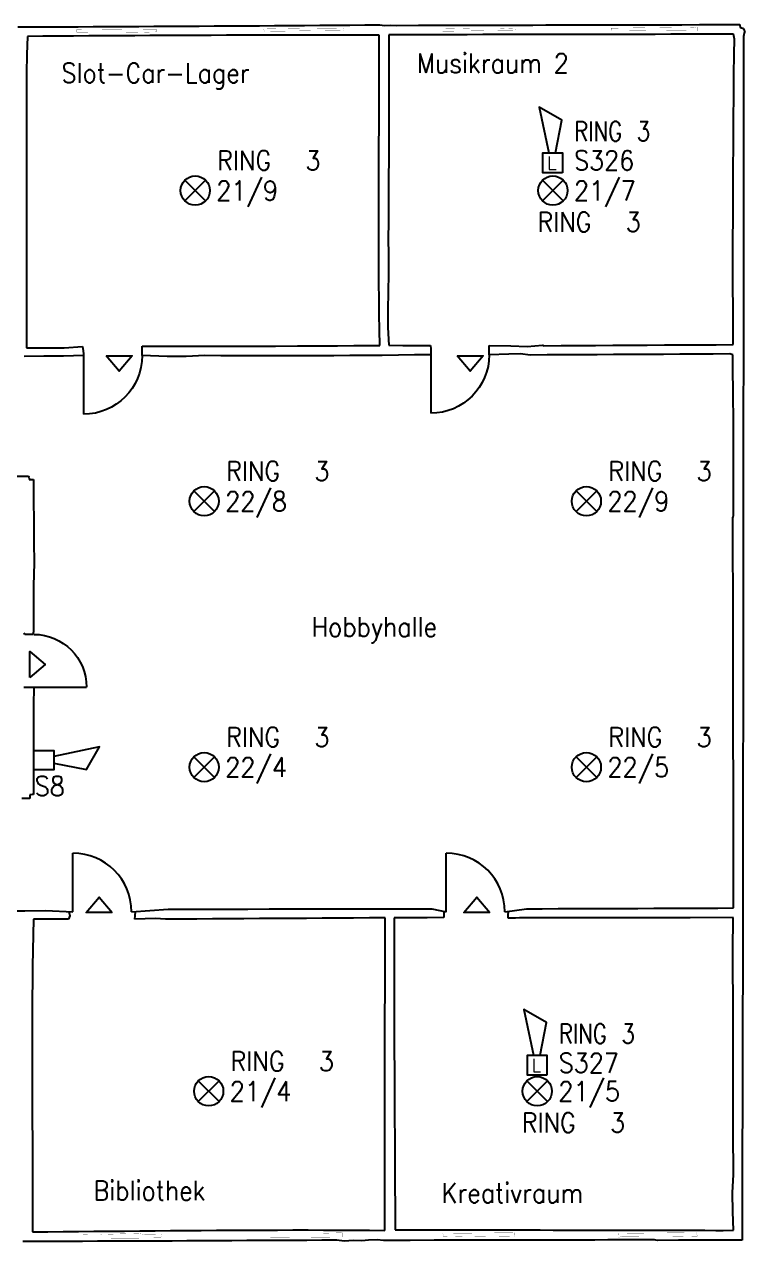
# Model space of a CAD drawing. Extents: x -17.4 to 13.1, y -8 to 20.1.
# Drawn here: x 1.99 to 13.07, y -6.66 to 12.06 of the extents above; entities that cross this region are included whole.
import ezdxf
from ezdxf.enums import TextEntityAlignment as Align

# ---------------------------------------------------------------- set-up
doc = ezdxf.new("R2010")
doc.units = 0
doc.header["$LTSCALE"] = 0.000394
doc.header["$MEASUREMENT"] = 0
doc.layers.get('0').update_dxf_attribs({"linetype": 'CONTINUOUS'})
for name, color, linetype in [('Grundriß', 7, 'CONTINUOUS'), ('Raumbezeichnung', 7, 'CONTINUOUS'), ('SECO-BRAND', 240, 'CONTINUOUS'), ('SECO-BRAND_LOOP', 81, 'CONTINUOUS')]:
    doc.layers.add(name, color=color, linetype=linetype)
doc.styles.add('ROMANS', font='romans.shx', dxfattribs={"width": 0.9})

# ---------------------------------------------------------------- blocks, each defined once
blk = doc.blocks.new('Tür')
at = {"layer": 'Grundriß', "linetype": 'Continuous'}
blk.add_line((0, 0), (0, 0.9), dxfattribs=at)
blk.add_arc((0, 0), 0.9, 0, 90, dxfattribs=at)
blk = doc.blocks.new('SecoS-sirene')
blk.add_lwpolyline([(0.044, 0.307), (0.144, 0.807), (-0.206, 1.007), (-0.056, 0.307)])
blk.add_lwpolyline([(0.15, 0), (-0.15, 0), (-0.15, 0.306), (0.15, 0.306)], close=True)
at = {"style": 'ROMANS', "width": 0.9, "flags": 1}
for tag, p in [('PRODUKT_1', (-0.344, 0.022)), ('PRODUKT_2', (-0.344, -0.428)), ('TECHNIK', (-0.344, -0.88)), ('SECOPOS', (-0.344, -1.342))]:
    blk.add_attdef(tag, text='', height=0.3, dxfattribs=at).set_placement(p, align=Align.RIGHT)
at = {"color": 81, "style": 'ROMANS', "width": 0.9}
for tag, p in [('MELDERNUMMER', (0.33, 0.038)), ('LINE_1', (0.33, -0.41)), ('LINE_2', (0.33, -0.861)), ('ZUSATZTEXT', (0.33, -1.307))]:
    blk.add_attdef(tag, p, '', height=0.3, dxfattribs=at)
at = {"layer": 'SECO-BRAND_LOOP', "color": 7, "style": 'ROMANS', "width": 0.8}
for tag, p, flags in [('RING', (0.33, 0.487), 9), ('RINGNUMMER', (1.294, 0.487), 1)]:
    blk.add_attdef(tag, p, '', height=0.3, dxfattribs=dict(at, flags=flags))
blk = doc.blocks.new('SecoS-opt')
for p, q in [((0.159, 0.159), (-0.159, -0.159)), ((-0.159, 0.159), (0.159, -0.159))]:
    blk.add_line(p, q)
blk.add_circle((0, 0), 0.225)
at = {"style": 'ROMANS', "width": 0.9, "flags": 1}
for tag, p in [('PRODUKT_1', (-0.344, -0.147)), ('PRODUKT_2', (-0.344, -0.597)), ('TECHNIK', (-0.344, -1.049)), ('SECOPOS', (-0.344, -1.511))]:
    blk.add_attdef(tag, text='', height=0.3, dxfattribs=at).set_placement(p, align=Align.RIGHT)
at = {"color": 81, "style": 'ROMANS', "width": 0.9}
for tag, p in [('MELDERNUMMER', (0.33, -0.131)), ('LINE_1', (0.33, -0.989)), ('LINE_2', (0.33, -1.441)), ('ZUSATZTEXT', (0.33, -1.886))]:
    blk.add_attdef(tag, p, '', height=0.3, dxfattribs=at)
at = {"layer": 'SECO-BRAND_LOOP', "color": 7, "style": 'ROMANS', "width": 0.8, "flags": 8}
blk.add_attdef('RING', (0.33, -0.579), '', height=0.3, dxfattribs=at)
at = {"layer": 'SECO-BRAND_LOOP', "color": 7, "style": 'ROMANS', "width": 0.8}
blk.add_attdef('RINGNUMMER', (1.294, -0.579), '', height=0.3, dxfattribs=at)
blk = doc.blocks.new('SecoS-indikator o mg')
blk.add_lwpolyline([(0.2, 0), (-0.2, 0), (0, 0.234)], close=True)
at = {"color": 81, "style": 'ROMANS', "width": 0.9, "flags": 1}
blk.add_attdef('MELDERNUMMER', (0.219, 0.425), '', height=0.3, dxfattribs=at)
at = {"style": 'ROMANS', "width": 0.9, "flags": 1}
for tag, p in [('PRODUKT_1', (-0.267, -0.029)), ('PRODUKT_2', (-0.267, -0.479)), ('TECHNIK', (-0.267, -0.931)), ('SECOPOS', (-0.267, -1.393))]:
    blk.add_attdef(tag, text='', height=0.3, dxfattribs=at).set_placement(p, align=Align.RIGHT)
at = {"color": 81, "style": 'ROMANS', "width": 0.9}
for tag, p in [('LINE_1', (0.219, -0.023)), ('LINE_2', (0.219, -0.475)), ('ZUSATZTEXT', (0.219, -0.92))]:
    blk.add_attdef(tag, p, '', height=0.3, dxfattribs=at)
at = {"layer": 'SECO-BRAND_LOOP', "color": 7, "style": 'ROMANS', "width": 0.8}
for tag, p, flags in [('RING', (0.219, 0.874), 9), ('RINGNUMMER', (1.183, 0.874), 1)]:
    blk.add_attdef(tag, p, '', height=0.3, dxfattribs=dict(at, flags=flags))
blk = doc.blocks.new('SecoS-sirene loop')
blk.add_lwpolyline([(0.044, 0.307), (0.144, 0.807), (-0.206, 1.007), (-0.056, 0.307)])
blk.add_lwpolyline([(0.15, 0), (-0.15, 0), (-0.15, 0.306), (0.15, 0.306)], close=True)
at = {"color": 82, "style": 'ROMANS'}
blk.add_text('L', height=0.2, dxfattribs=at).set_placement((-0.085, 0.051))
at = {"style": 'ROMANS', "width": 0.9, "flags": 1}
for tag, p in [('PRODUKT_1', (-0.344, 0.022)), ('PRODUKT_2', (-0.344, -0.428)), ('TECHNIK', (-0.344, -0.88)), ('SECOPOS', (-0.344, -1.342))]:
    blk.add_attdef(tag, text='', height=0.3, dxfattribs=at).set_placement(p, align=Align.RIGHT)
at = {"color": 81, "style": 'ROMANS', "width": 0.9}
for tag, p in [('MELDERNUMMER', (0.33, 0.038)), ('LINE_1', (0.33, -0.41)), ('LINE_2', (0.33, -0.861)), ('ZUSATZTEXT', (0.33, -1.307))]:
    blk.add_attdef(tag, p, '', height=0.3, dxfattribs=at)
at = {"layer": 'SECO-BRAND_LOOP', "color": 7, "style": 'ROMANS', "width": 0.8, "flags": 8}
blk.add_attdef('RING', (0.33, 0.487), '', height=0.3, dxfattribs=at)
at = {"layer": 'SECO-BRAND_LOOP', "color": 7, "style": 'ROMANS', "width": 0.8}
blk.add_attdef('RINGNUMMER', (1.294, 0.487), '', height=0.3, dxfattribs=at)

msp = doc.modelspace()

# ---------------------------------------------------------------- linework, layer by layer
at = {"layer": 'Grundriß', "linetype": 'Continuous'}
for p, q in [((1.886, 12.02), (2.119, 12.021)), ((2.119, 12.021), (2.351, 12.022)), ((2.351, 12.022), (2.584, 12.023)), ((2.584, 12.023), (2.816, 12.024)), ((2.816, 12.024), (3.048, 12.025)), ((3.048, 12.025), (3.281, 12.026)), ((3.281, 12.026), (3.513, 12.027)), ((3.513, 12.027), (3.746, 12.029)), ((3.746, 12.029), (3.978, 12.03)), ((3.978, 12.03), (4.21, 12.031)), ((4.21, 12.031), (4.443, 12.032)), ((4.443, 12.032), (4.675, 12.034)), ((4.675, 12.034), (4.907, 12.035)), ((4.907, 12.035), (5.139, 12.036)), ((5.139, 12.036), (5.371, 12.038)), ((5.371, 12.038), (5.603, 12.039)), ((5.603, 12.039), (5.835, 12.041)), ((5.835, 12.041), (6.067, 12.042)), ((6.067, 12.042), (6.298, 12.044)), ((6.298, 12.044), (6.53, 12.045)), ((6.53, 12.045), (6.761, 12.047)), ((6.761, 12.047), (6.992, 12.049)), ((6.992, 12.049), (7.223, 12.05)), ((7.223, 12.05), (7.454, 12.052)), ((7.454, 12.052), (7.454, 12.052)), ((7.454, 12.052), (7.528, 12.04)), ((7.528, 12.04), (7.622, 12.045)), ((7.622, 12.045), (7.712, 12.044)), ((7.712, 12.044), (8.047, 12.045)), ((8.047, 12.045), (8.356, 12.046)), ((8.356, 12.046), (8.642, 12.047)), ((8.642, 12.047), (8.907, 12.048)), ((8.907, 12.048), (9.154, 12.048)), ((9.154, 12.048), (9.385, 12.049)), ((9.385, 12.049), (9.602, 12.049)), ((9.602, 12.049), (9.809, 12.049)), ((9.809, 12.049), (10.008, 12.05)), ((10.008, 12.05), (10.201, 12.05)), ((10.201, 12.05), (10.391, 12.05)), ((10.391, 12.05), (10.58, 12.05)), ((10.58, 12.05), (10.771, 12.051)), ((10.771, 12.051), (10.966, 12.051)), ((10.966, 12.051), (11.169, 12.052)), ((11.169, 12.052), (11.38, 12.052)), ((11.38, 12.052), (11.604, 12.053)), ((11.604, 12.053), (11.842, 12.054)), ((11.842, 12.054), (12.097, 12.055)), ((12.097, 12.055), (12.371, 12.056)), ((12.371, 12.056), (12.668, 12.058)), ((12.668, 12.058), (12.989, 12.06)), ((12.989, 12.06), (12.989, 12.06)), ((12.989, 12.06), (12.992, 12.042)), ((12.992, 12.042), (12.996, 12.024)), ((12.996, 12.024), (13, 12.007)), ((13, 12.007), (13.015, 12.004)), ((13.015, 12.004), (13.03, 12.001)), ((13.03, 12.001), (13.046, 11.999)), ((13.046, 11.999), (13.052, 11.983)), ((13.052, 11.983), (13.059, 11.968)), ((2.036, 11.875), (2.024, 11.594)), ((2.271, 11.877), (2.036, 11.875)), ((2.036, 11.875), (2.036, 11.875)), ((2.507, 11.878), (2.271, 11.877)), ((2.742, 11.88), (2.507, 11.878)), ((2.978, 11.881), (2.742, 11.88)), ((3.213, 11.883), (2.978, 11.881)), ((3.449, 11.884), (3.213, 11.883)), ((3.684, 11.885), (3.449, 11.884)), ((3.919, 11.887), (3.684, 11.885)), ((4.154, 11.888), (3.919, 11.887)), ((4.39, 11.889), (4.154, 11.888)), ((4.625, 11.89), (4.39, 11.889)), ((4.86, 11.891), (4.625, 11.89)), ((5.095, 11.892), (4.86, 11.891)), ((5.33, 11.893), (5.095, 11.892)), ((5.565, 11.894), (5.33, 11.893)), ((5.8, 11.895), (5.565, 11.894)), ((6.035, 11.895), (5.8, 11.895)), ((6.27, 11.896), (6.035, 11.895)), ((6.505, 11.896), (6.27, 11.896)), ((6.74, 11.896), (6.505, 11.896)), ((6.975, 11.896), (6.74, 11.896)), ((7.21, 11.896), (6.975, 11.896)), ((7.445, 11.896), (7.21, 11.896)), ((7.445, 11.657), (7.445, 11.896)), ((7.836, 11.898), (7.595, 11.897)), ((7.595, 11.897), (7.595, 11.897)), ((7.595, 11.897), (7.595, 11.553)), ((8.077, 11.899), (7.836, 11.898)), ((8.318, 11.9), (8.077, 11.899)), ((8.559, 11.901), (8.318, 11.9)), ((8.8, 11.901), (8.559, 11.901)), ((9.041, 11.902), (8.8, 11.901)), ((9.282, 11.902), (9.041, 11.902)), ((9.523, 11.903), (9.282, 11.902)), ((9.764, 11.903), (9.523, 11.903)), ((10.005, 11.904), (9.764, 11.903)), ((10.245, 11.904), (10.005, 11.904)), ((10.486, 11.904), (10.245, 11.904)), ((10.727, 11.905), (10.486, 11.904)), ((10.967, 11.905), (10.727, 11.905)), ((11.208, 11.905), (10.967, 11.905)), ((11.449, 11.906), (11.208, 11.905)), ((11.69, 11.906), (11.449, 11.906)), ((11.93, 11.907), (11.69, 11.906)), ((12.171, 11.907), (11.93, 11.907)), ((12.412, 11.908), (12.171, 11.907)), ((12.653, 11.908), (12.412, 11.908)), ((12.893, 11.909), (12.653, 11.908)), ((12.899, 11.884), (12.893, 11.909)), ((12.905, 11.859), (12.899, 11.884)), ((12.91, 11.834), (12.905, 11.859)), ((12.907, 11.747), (12.908, 11.791)), ((12.908, 11.791), (12.91, 11.834)), ((13.055, 11.899), (13.05, 11.872)), ((13.05, 11.872), (13.05, 11.644)), ((13.06, 11.926), (13.055, 11.899)), ((13.059, 11.968), (13.066, 11.953)), ((13.066, 11.953), (13.06, 11.926)), ((7.444, 11.419), (7.445, 11.657)), ((12.902, 11.512), (12.904, 11.616)), ((12.904, 11.616), (12.905, 11.691)), ((12.905, 11.691), (12.907, 11.747)), ((13.05, 11.644), (13.05, 11.415)), ((2.024, 11.594), (2.019, 11.311)), ((7.444, 11.18), (7.444, 11.419)), ((7.595, 11.553), (7.595, 11.252)), ((12.901, 11.371), (12.902, 11.512)), ((2.019, 11.311), (2.018, 11.03)), ((7.595, 11.252), (7.594, 10.982)), ((12.899, 11.183), (12.901, 11.371)), ((13.05, 11.415), (13.049, 11.187)), ((7.443, 10.941), (7.444, 11.18)), ((12.897, 10.94), (12.899, 11.183)), ((13.049, 11.187), (13.049, 10.958)), ((2.018, 11.03), (2.021, 7.088)), ((7.442, 10.702), (7.443, 10.941)), ((7.594, 10.982), (7.593, 10.73)), ((12.895, 10.633), (12.897, 10.94)), ((13.049, 10.958), (13.049, 10.73)), ((7.442, 10.464), (7.442, 10.702)), ((7.593, 10.73), (7.593, 10.483)), ((13.049, 10.73), (13.049, 10.501)), ((7.593, 10.483), (7.593, 10.228)), ((12.893, 10.253), (12.895, 10.633)), ((13.049, 10.501), (13.048, 10.272)), ((7.441, 10.225), (7.442, 10.464)), ((7.44, 9.986), (7.441, 10.225)), ((7.593, 10.228), (7.595, 9.953)), ((12.89, 9.792), (12.893, 10.253)), ((13.048, 10.272), (13.048, 10.044)), ((7.439, 9.747), (7.44, 9.986)), ((7.595, 9.953), (7.59, 9.742)), ((13.048, 10.044), (13.048, 9.815)), ((7.439, 9.508), (7.439, 9.747)), ((7.59, 9.742), (7.589, 9.374)), ((12.887, 9.239), (12.89, 9.792)), ((13.048, 9.815), (13.048, 9.587)), ((13.048, 9.587), (13.048, 9.358)), ((7.439, 9.27), (7.439, 9.508)), ((7.589, 9.374), (7.587, 9.003)), ((13.048, 9.358), (13.047, 9.13)), ((7.438, 9.031), (7.439, 9.27)), ((12.884, 8.588), (12.887, 9.239)), ((7.439, 8.792), (7.438, 9.031)), ((7.587, 9.003), (7.583, 8.781)), ((13.047, 9.13), (13.047, 8.901)), ((13.047, 8.901), (13.047, 8.673)), ((7.439, 8.554), (7.439, 8.792)), ((7.583, 8.781), (7.59, 8.503)), ((13.047, 8.673), (13.047, 8.444)), ((7.44, 8.315), (7.439, 8.554)), ((7.59, 8.503), (7.587, 8.225)), ((12.885, 8.297), (12.884, 8.588)), ((13.047, 8.444), (13.047, 8.216)), ((7.441, 8.077), (7.44, 8.315)), ((12.886, 8.007), (12.885, 8.297)), ((7.443, 7.839), (7.441, 8.077)), ((7.587, 8.225), (7.581, 7.948)), ((13.047, 8.216), (13.047, 7.987)), ((7.581, 7.948), (7.576, 7.672)), ((12.887, 7.717), (12.886, 8.007)), ((13.047, 7.987), (13.046, 7.759)), ((7.445, 7.6), (7.443, 7.839)), ((12.889, 7.427), (12.887, 7.717)), ((13.046, 7.759), (13.046, 7.53)), ((7.448, 7.362), (7.445, 7.6)), ((7.576, 7.672), (7.578, 7.398)), ((13.046, 7.53), (13.046, 7.302)), ((7.452, 7.124), (7.448, 7.362)), ((7.578, 7.398), (7.592, 7.126)), ((12.89, 7.137), (12.889, 7.427)), ((13.046, 7.302), (13.046, 7.073)), ((3.798, 7.113), (4.339, 7.113)), ((3.798, 6.966), (3.798, 7.113)), ((4.339, 7.113), (4.578, 7.112)), ((4.578, 7.112), (4.86, 7.112)), ((4.86, 7.112), (5.174, 7.112)), ((5.174, 7.112), (5.508, 7.113)), ((5.508, 7.113), (5.85, 7.114)), ((5.85, 7.114), (6.188, 7.115)), ((6.188, 7.115), (6.509, 7.117)), ((6.509, 7.117), (6.802, 7.118)), ((6.802, 7.118), (7.055, 7.12)), ((7.055, 7.12), (7.256, 7.121)), ((7.256, 7.121), (7.392, 7.123)), ((7.392, 7.123), (7.452, 7.124)), ((7.592, 7.126), (7.806, 7.124)), ((7.806, 7.124), (8.021, 7.122)), ((8.021, 7.122), (8.236, 7.12)), ((8.236, 7.12), (8.237, 7.073)), ((9.137, 7.123), (9.471, 7.115)), ((9.137, 6.98), (9.137, 7.123)), ((9.471, 7.115), (9.719, 7.108)), ((9.719, 7.108), (9.956, 7.129)), ((9.956, 7.129), (9.963, 7.125)), ((9.963, 7.125), (9.97, 7.121)), ((9.97, 7.121), (9.977, 7.118)), ((9.977, 7.118), (10.242, 7.12)), ((10.242, 7.12), (10.507, 7.121)), ((10.507, 7.121), (10.772, 7.123)), ((10.772, 7.123), (11.036, 7.125)), ((11.036, 7.125), (11.301, 7.126)), ((11.301, 7.126), (11.566, 7.128)), ((11.566, 7.128), (11.831, 7.13)), ((11.831, 7.13), (12.096, 7.131)), ((12.096, 7.131), (12.36, 7.133)), ((12.36, 7.133), (12.625, 7.135)), ((12.625, 7.135), (12.89, 7.137)), ((2.287, 6.956), (1.983, 6.955)), ((2.021, 7.088), (2.306, 7.085)), ((2.591, 6.958), (2.287, 6.956)), ((2.306, 7.085), (2.597, 7.087)), ((2.898, 6.966), (2.591, 6.958)), ((2.597, 7.087), (2.884, 7.109)), ((2.884, 7.109), (2.891, 7.038)), ((2.891, 7.038), (2.897, 6.994)), ((2.897, 6.994), (2.898, 6.966)), ((4.184, 6.955), (3.798, 6.966)), ((4.476, 6.951), (4.184, 6.955)), ((4.761, 6.968), (4.476, 6.951)), ((5.008, 6.965), (4.761, 6.968)), ((5.255, 6.963), (5.008, 6.965)), ((5.503, 6.962), (5.255, 6.963)), ((5.751, 6.961), (5.503, 6.962)), ((5.999, 6.961), (5.751, 6.961)), ((6.248, 6.962), (5.999, 6.961)), ((6.496, 6.963), (6.248, 6.962)), ((6.745, 6.964), (6.496, 6.963)), ((6.994, 6.966), (6.745, 6.964)), ((7.242, 6.968), (6.994, 6.966)), ((7.491, 6.971), (7.242, 6.968)), ((7.74, 6.974), (7.491, 6.971)), ((7.989, 6.977), (7.74, 6.974)), ((8.237, 6.98), (7.989, 6.977)), ((8.237, 7.073), (8.237, 7.026)), ((8.237, 7.026), (8.237, 6.98)), ((9.439, 6.989), (9.137, 6.98)), ((9.613, 6.992), (9.439, 6.989)), ((9.774, 6.976), (9.613, 6.992)), ((10.029, 6.978), (9.774, 6.976)), ((10.285, 6.979), (10.029, 6.978)), ((10.54, 6.98), (10.285, 6.979)), ((10.795, 6.981), (10.54, 6.98)), ((11.05, 6.982), (10.795, 6.981)), ((11.305, 6.984), (11.05, 6.982)), ((11.561, 6.985), (11.305, 6.984)), ((11.816, 6.986), (11.561, 6.985)), ((12.071, 6.988), (11.816, 6.986)), ((12.326, 6.989), (12.071, 6.988)), ((12.582, 6.99), (12.326, 6.989)), ((12.837, 6.992), (12.582, 6.99)), ((12.852, 6.987), (12.837, 6.992)), ((12.867, 6.982), (12.852, 6.987)), ((12.883, 6.978), (12.867, 6.982)), ((12.886, 6.697), (12.883, 6.978)), ((13.046, 7.073), (13.046, 6.845)), ((13.046, 6.845), (13.046, 6.616)), ((12.889, 6.465), (12.886, 6.697)), ((13.046, 6.616), (13.045, 6.388)), ((12.891, 6.262), (12.889, 6.465)), ((13.045, 6.388), (13.045, 6.159)), ((12.892, 6.068), (12.891, 6.262)), ((12.893, 5.863), (12.892, 6.068)), ((13.045, 6.159), (13.045, 5.931)), ((12.894, 5.626), (12.893, 5.863)), ((13.045, 5.931), (13.045, 5.702)), ((12.894, 5.338), (12.894, 5.626)), ((13.045, 5.702), (13.045, 5.474)), ((13.045, 5.474), (13.044, 5.245)), ((12.895, 4.977), (12.894, 5.338)), ((13.044, 5.245), (13.044, 5.017)), ((1.815, 5.114), (2.053, 5.115)), ((2.053, 5.115), (2.053, 5.115)), ((2.053, 5.115), (2.056, 5.097)), ((2.056, 5.097), (2.059, 5.078)), ((2.059, 5.078), (2.062, 5.06)), ((2.062, 5.06), (2.084, 5.06)), ((2.084, 5.06), (2.105, 5.06)), ((2.105, 5.06), (2.127, 5.06)), ((2.127, 5.06), (2.129, 4.74)), ((12.895, 4.525), (12.895, 4.977)), ((13.044, 5.017), (13.044, 4.788)), ((2.129, 4.74), (2.132, 4.421)), ((13.044, 4.788), (13.044, 4.56)), ((12.888, 4.489), (12.892, 4.507)), ((12.892, 4.507), (12.895, 4.525)), ((13.044, 4.56), (13.044, 4.331)), ((2.132, 4.421), (2.135, 4.101)), ((12.885, 4.471), (12.888, 4.489)), ((12.885, 4.232), (12.885, 4.471)), ((13.044, 4.331), (13.044, 4.103)), ((12.886, 3.992), (12.885, 4.232)), ((2.135, 4.101), (2.137, 3.781)), ((12.886, 3.752), (12.886, 3.992)), ((13.044, 4.103), (13.043, 3.874)), ((2.137, 3.781), (2.13, 3.428)), ((12.887, 3.512), (12.886, 3.752)), ((13.043, 3.874), (13.043, 3.646)), ((13.043, 3.646), (13.043, 3.418)), ((2.13, 3.428), (2.128, 3.075)), ((12.887, 3.272), (12.887, 3.512)), ((13.043, 3.418), (13.043, 3.189)), ((12.887, 3.032), (12.887, 3.272)), ((13.043, 3.189), (13.042, 2.961)), ((2.128, 3.075), (2.13, 2.722)), ((12.888, 2.792), (12.887, 3.032)), ((13.042, 2.961), (13.042, 2.732)), ((1.988, 2.692), (1.984, 2.704)), ((1.993, 2.68), (1.988, 2.692)), ((2.034, 2.681), (1.993, 2.68)), ((2.075, 2.681), (2.034, 2.681)), ((2.117, 2.681), (2.075, 2.681)), ((2.121, 2.695), (2.117, 2.681)), ((2.125, 2.708), (2.121, 2.695)), ((2.13, 2.722), (2.125, 2.708)), ((12.888, 2.552), (12.888, 2.792)), ((13.042, 2.732), (13.042, 2.504)), ((12.889, 2.312), (12.888, 2.552)), ((13.042, 2.504), (13.042, 2.275)), ((12.889, 2.072), (12.889, 2.312)), ((13.042, 2.275), (13.042, 2.047)), ((12.89, 1.832), (12.889, 2.072)), ((13.042, 2.047), (13.041, 1.819)), ((1.981, 1.867), (2.031, 1.867)), ((2.031, 1.867), (2.081, 1.868)), ((2.081, 1.868), (2.131, 1.868)), ((2.131, 1.868), (2.13, 1.593)), ((12.89, 1.593), (12.89, 1.832)), ((13.041, 1.819), (13.041, 1.59)), ((2.13, 1.593), (2.13, 1.319)), ((12.891, 1.353), (12.89, 1.593)), ((13.041, 1.59), (13.041, 1.362)), ((2.13, 1.319), (2.129, 1.044)), ((12.891, 1.113), (12.891, 1.353)), ((13.041, 1.362), (13.041, 1.133)), ((13.041, 1.133), (13.04, 0.905)), ((2.129, 1.044), (2.128, 0.769)), ((12.891, 0.873), (12.891, 1.113)), ((2.128, 0.769), (2.127, 0.495)), ((12.892, 0.633), (12.891, 0.873)), ((13.04, 0.905), (13.04, 0.677)), ((12.892, 0.393), (12.892, 0.633)), ((13.04, 0.677), (13.04, 0.448)), ((2.127, 0.495), (2.126, 0.22)), ((12.893, 0.153), (12.892, 0.393)), ((13.04, 0.448), (13.039, 0.22)), ((2.088, 0.215), (2.07, 0.212)), ((2.07, 0.212), (2.07, 0.194)), ((2.07, 0.194), (2.07, 0.176)), ((2.107, 0.217), (2.088, 0.215)), ((2.126, 0.22), (2.107, 0.217)), ((13.039, 0.22), (13.039, -0.009)), ((2.07, 0.158), (1.949, 0.156)), ((2.07, 0.176), (2.07, 0.158)), ((12.893, -0.087), (12.893, 0.153)), ((12.894, -0.326), (12.893, -0.087)), ((13.039, -0.009), (13.039, -0.237)), ((12.894, -0.566), (12.894, -0.326)), ((13.039, -0.237), (13.038, -0.465)), ((13.038, -0.465), (13.038, -0.694)), ((12.895, -0.806), (12.894, -0.566)), ((13.038, -0.694), (13.038, -0.922)), ((12.895, -1.046), (12.895, -0.806)), ((13.038, -0.922), (13.037, -1.151)), ((12.896, -1.286), (12.895, -1.046)), ((12.896, -1.526), (12.896, -1.286)), ((13.037, -1.151), (13.037, -1.379)), ((13.037, -1.379), (13.037, -1.607)), ((1.667, -1.572), (1.993, -1.571)), ((1.993, -1.571), (2.318, -1.566)), ((2.318, -1.566), (2.734, -1.583)), ((2.685, -1.649), (2.668, -1.699)), ((2.669, -1.58), (2.685, -1.649)), ((3.634, -1.583), (4.199, -1.546)), ((3.687, -1.698), (3.69, -1.648)), ((3.69, -1.648), (3.695, -1.579)), ((4.199, -1.546), (4.652, -1.545)), ((4.652, -1.545), (5.059, -1.543)), ((5.059, -1.543), (5.424, -1.542)), ((5.424, -1.542), (5.751, -1.541)), ((5.751, -1.541), (6.042, -1.54)), ((6.042, -1.54), (6.302, -1.539)), ((6.302, -1.539), (6.534, -1.538)), ((6.569, -1.684), (6.327, -1.685)), ((6.534, -1.538), (6.741, -1.538)), ((6.81, -1.682), (6.569, -1.684)), ((6.741, -1.538), (6.928, -1.537)), ((7.052, -1.681), (6.81, -1.682)), ((6.928, -1.537), (7.097, -1.537)), ((7.294, -1.679), (7.052, -1.681)), ((7.097, -1.537), (7.253, -1.537)), ((7.253, -1.537), (7.398, -1.537)), ((7.535, -1.677), (7.294, -1.679)), ((7.398, -1.537), (7.537, -1.537)), ((7.535, -1.918), (7.535, -1.677)), ((7.535, -1.677), (7.535, -1.677)), ((7.537, -1.537), (7.673, -1.537)), ((7.673, -1.537), (7.809, -1.537)), ((7.929, -1.678), (7.674, -1.676)), ((7.674, -1.676), (7.676, -1.955)), ((7.809, -1.537), (7.949, -1.538)), ((8.182, -1.677), (7.929, -1.678)), ((7.949, -1.538), (8.096, -1.538)), ((8.096, -1.538), (8.255, -1.539)), ((8.438, -1.67), (8.182, -1.677)), ((8.255, -1.539), (8.477, -1.583)), ((8.441, -1.627), (8.438, -1.67)), ((8.441, -1.583), (8.441, -1.627)), ((9.377, -1.583), (9.708, -1.538)), ((9.426, -1.684), (9.428, -1.64)), ((9.458, -1.682), (9.426, -1.684)), ((9.428, -1.64), (9.431, -1.575)), ((9.494, -1.681), (9.458, -1.682)), ((9.539, -1.68), (9.494, -1.681)), ((9.603, -1.679), (9.539, -1.68)), ((9.692, -1.678), (9.603, -1.679)), ((9.814, -1.678), (9.692, -1.678)), ((9.708, -1.538), (9.953, -1.537)), ((9.976, -1.677), (9.814, -1.678)), ((9.953, -1.537), (10.199, -1.536)), ((10.187, -1.677), (9.976, -1.677)), ((10.454, -1.676), (10.187, -1.677)), ((10.199, -1.536), (10.444, -1.535)), ((10.444, -1.535), (10.689, -1.534)), ((10.784, -1.676), (10.454, -1.676)), ((10.689, -1.534), (10.934, -1.533)), ((11.185, -1.676), (10.784, -1.676)), ((10.934, -1.533), (11.18, -1.532)), ((11.18, -1.532), (11.425, -1.532)), ((11.665, -1.675), (11.185, -1.676)), ((11.425, -1.532), (11.67, -1.531)), ((12.23, -1.675), (11.665, -1.675)), ((11.67, -1.531), (11.915, -1.53)), ((11.915, -1.53), (12.161, -1.529)), ((12.161, -1.529), (12.406, -1.528)), ((12.89, -1.674), (12.23, -1.675)), ((12.406, -1.528), (12.651, -1.527)), ((12.651, -1.527), (12.896, -1.526)), ((12.889, -1.722), (12.89, -1.674)), ((12.896, -1.526), (12.896, -1.526)), ((13.037, -1.607), (13.036, -1.836)), ((2.129, -1.7), (2.123, -1.941)), ((2.308, -1.7), (2.129, -1.7)), ((2.488, -1.7), (2.308, -1.7)), ((2.668, -1.699), (2.488, -1.7)), ((3.843, -1.694), (3.687, -1.698)), ((4.004, -1.69), (3.843, -1.694)), ((4.16, -1.7), (4.004, -1.69)), ((4.399, -1.698), (4.16, -1.7)), ((4.639, -1.696), (4.399, -1.698)), ((4.879, -1.694), (4.639, -1.696)), ((5.12, -1.693), (4.879, -1.694)), ((5.361, -1.691), (5.12, -1.693)), ((5.602, -1.69), (5.361, -1.691)), ((5.844, -1.688), (5.602, -1.69)), ((6.085, -1.687), (5.844, -1.688)), ((6.327, -1.685), (6.085, -1.687)), ((12.887, -1.822), (12.888, -1.769)), ((12.887, -1.885), (12.887, -1.822)), ((12.888, -1.769), (12.889, -1.722)), ((13.036, -1.836), (13.036, -2.064)), ((2.123, -1.941), (2.118, -2.181)), ((7.534, -2.158), (7.535, -1.918)), ((7.676, -1.955), (7.676, -2.234)), ((12.886, -1.966), (12.887, -1.885)), ((12.886, -2.069), (12.886, -1.966)), ((2.118, -2.181), (2.114, -2.421)), ((7.534, -2.398), (7.534, -2.158)), ((7.676, -2.234), (7.675, -2.513)), ((12.886, -2.201), (12.886, -2.069)), ((12.886, -2.367), (12.886, -2.201)), ((13.036, -2.064), (13.035, -2.292)), ((2.114, -2.421), (2.111, -2.662)), ((7.534, -2.639), (7.534, -2.398)), ((12.886, -2.573), (12.886, -2.367)), ((13.035, -2.292), (13.035, -2.521)), ((7.675, -2.513), (7.674, -2.792)), ((12.887, -2.825), (12.886, -2.573)), ((13.035, -2.521), (13.035, -2.749)), ((2.111, -2.662), (2.108, -2.902)), ((7.534, -2.879), (7.534, -2.639)), ((7.674, -2.792), (7.673, -3.071)), ((13.035, -2.749), (13.034, -2.977)), ((2.108, -2.902), (2.107, -3.143)), ((7.533, -3.119), (7.534, -2.879)), ((12.887, -3.128), (12.887, -2.825)), ((13.034, -2.977), (13.034, -3.206)), ((2.107, -3.143), (2.106, -3.383)), ((7.533, -3.359), (7.533, -3.119)), ((7.673, -3.071), (7.675, -3.349)), ((12.888, -3.489), (12.887, -3.128)), ((7.531, -6.482), (7.533, -3.359)), ((7.675, -3.349), (7.689, -6.473)), ((13.034, -3.206), (13.033, -3.434)), ((2.106, -3.383), (2.114, -6.505)), ((12.889, -3.913), (12.888, -3.489)), ((13.033, -3.434), (13.033, -3.662)), ((13.033, -3.662), (13.032, -3.891)), ((12.89, -4.405), (12.889, -3.913)), ((13.032, -3.891), (13.032, -4.119)), ((13.032, -4.119), (13.031, -4.347)), ((12.891, -4.973), (12.89, -4.405)), ((13.031, -4.347), (13.031, -4.576)), ((13.031, -4.576), (13.03, -4.804)), ((13.03, -4.804), (13.029, -5.032)), ((12.893, -5.621), (12.891, -4.973)), ((13.029, -5.032), (13.029, -5.261)), ((13.029, -5.261), (13.028, -5.489)), ((13.028, -5.489), (13.028, -5.717)), ((12.877, -5.907), (12.893, -5.621)), ((13.028, -5.717), (13.027, -5.946)), ((12.882, -6.198), (12.877, -5.907)), ((13.027, -5.946), (13.026, -6.174)), ((13.026, -6.174), (13.026, -6.402)), ((12.894, -6.481), (12.882, -6.198)), ((2.114, -6.505), (2.35, -6.503)), ((2.35, -6.503), (2.585, -6.501)), ((2.585, -6.501), (2.821, -6.499)), ((2.821, -6.499), (3.056, -6.497)), ((3.056, -6.497), (3.292, -6.495)), ((3.292, -6.495), (3.527, -6.493)), ((3.527, -6.493), (3.763, -6.491)), ((3.763, -6.491), (3.998, -6.489)), ((3.998, -6.489), (4.234, -6.486)), ((4.234, -6.486), (4.469, -6.485)), ((4.469, -6.485), (4.705, -6.483)), ((4.705, -6.483), (4.94, -6.481)), ((4.94, -6.481), (5.176, -6.48)), ((5.176, -6.48), (5.411, -6.478)), ((5.411, -6.478), (5.647, -6.477)), ((5.647, -6.477), (5.882, -6.477)), ((5.882, -6.477), (6.118, -6.476)), ((6.118, -6.476), (6.353, -6.476)), ((6.353, -6.476), (6.589, -6.477)), ((6.589, -6.477), (6.824, -6.477)), ((6.824, -6.477), (7.06, -6.478)), ((7.06, -6.478), (7.295, -6.48)), ((7.295, -6.48), (7.531, -6.482)), ((7.689, -6.473), (7.962, -6.473)), ((7.962, -6.473), (8.21, -6.473)), ((8.21, -6.473), (8.438, -6.473)), ((8.438, -6.473), (8.648, -6.473)), ((8.648, -6.473), (8.845, -6.473)), ((8.845, -6.473), (9.031, -6.474)), ((9.031, -6.474), (9.209, -6.474)), ((9.209, -6.474), (9.385, -6.475)), ((9.385, -6.475), (9.56, -6.475)), ((9.56, -6.475), (9.738, -6.476)), ((9.738, -6.476), (9.923, -6.476)), ((9.923, -6.476), (10.118, -6.477)), ((10.118, -6.477), (10.327, -6.477)), ((10.327, -6.477), (10.552, -6.478)), ((10.552, -6.478), (10.798, -6.478)), ((10.798, -6.478), (11.068, -6.479)), ((11.068, -6.479), (11.365, -6.479)), ((11.365, -6.479), (11.692, -6.479)), ((11.692, -6.479), (12.054, -6.479)), ((12.054, -6.479), (12.453, -6.479)), ((12.453, -6.479), (12.453, -6.479)), ((12.453, -6.479), (12.62, -6.485)), ((12.62, -6.485), (12.735, -6.485)), ((12.735, -6.485), (12.894, -6.481)), ((13.026, -6.402), (13.025, -6.631)), ((2.191, -6.655), (1.962, -6.656)), ((2.421, -6.654), (2.191, -6.655)), ((2.65, -6.653), (2.421, -6.654)), ((2.88, -6.652), (2.65, -6.653)), ((3.11, -6.651), (2.88, -6.652)), ((3.339, -6.65), (3.11, -6.651)), ((3.569, -6.649), (3.339, -6.65)), ((3.799, -6.648), (3.569, -6.649)), ((4.029, -6.647), (3.799, -6.648)), ((4.259, -6.646), (4.029, -6.647)), ((4.488, -6.645), (4.259, -6.646)), ((4.718, -6.644), (4.488, -6.645)), ((4.949, -6.642), (4.718, -6.644)), ((5.179, -6.641), (4.949, -6.642)), ((5.409, -6.64), (5.179, -6.641)), ((5.639, -6.639), (5.409, -6.64)), ((5.869, -6.638), (5.639, -6.639)), ((6.1, -6.637), (5.869, -6.638)), ((6.33, -6.636), (6.1, -6.637)), ((6.56, -6.634), (6.33, -6.636)), ((6.791, -6.633), (6.56, -6.634)), ((6.906, -6.646), (6.791, -6.633)), ((7.047, -6.636), (6.906, -6.646)), ((7.178, -6.641), (7.047, -6.636)), ((7.278, -6.633), (7.178, -6.641)), ((7.415, -6.628), (7.278, -6.633)), ((7.511, -6.638), (7.415, -6.628)), ((7.921, -6.637), (7.511, -6.638)), ((8.288, -6.635), (7.921, -6.637)), ((8.616, -6.635), (8.288, -6.635)), ((8.911, -6.634), (8.616, -6.635)), ((9.176, -6.634), (8.911, -6.634)), ((9.416, -6.633), (9.176, -6.634)), ((9.635, -6.633), (9.416, -6.633)), ((9.838, -6.633), (9.635, -6.633)), ((10.029, -6.633), (9.838, -6.633)), ((10.213, -6.633), (10.029, -6.633)), ((10.393, -6.632), (10.213, -6.633)), ((10.575, -6.632), (10.393, -6.632)), ((10.762, -6.631), (10.575, -6.632)), ((10.959, -6.63), (10.762, -6.631)), ((11.171, -6.629), (10.959, -6.63)), ((11.401, -6.628), (11.171, -6.629)), ((11.654, -6.626), (11.401, -6.628)), ((11.678, -6.629), (11.654, -6.626)), ((11.701, -6.633), (11.678, -6.629)), ((11.724, -6.636), (11.701, -6.633)), ((12.049, -6.635), (11.724, -6.636)), ((12.374, -6.634), (12.049, -6.635)), ((12.699, -6.632), (12.374, -6.634)), ((13.025, -6.631), (12.699, -6.632)), ((13.025, -6.631), (13.025, -6.631))]:
    msp.add_line(p, q, dxfattribs=at)
at = {"layer": 'Grundriß', "linetype": 'Continuous', "const_width": 0.00232}
for points in [[(4.015, 11.944), (3.71, 11.935), (3.403, 11.932), (3.096, 11.933), (2.791, 11.934), (2.79, 11.947), (2.79, 11.962), (2.79, 11.976), (3.096, 11.979), (3.402, 11.981), (3.709, 11.984), (4.015, 11.986), (4.015, 11.972), (4.015, 11.958)], [(6.896, 11.967), (6.591, 11.964), (6.286, 11.96), (5.982, 11.956), (5.677, 11.953), (5.674, 11.964), (5.672, 11.977), (5.67, 11.989), (5.974, 11.994), (6.278, 11.998), (6.583, 12.001), (6.888, 12.003), (6.891, 11.991), (6.893, 11.979)], [(9.551, 11.967), (9.251, 11.964), (8.952, 11.96), (8.652, 11.957), (8.353, 11.953), (8.353, 11.966), (8.353, 11.979), (8.353, 11.993), (8.648, 11.998), (8.946, 12.005), (9.245, 12.005), (9.543, 11.993), (9.546, 11.984), (9.548, 11.976)], [(12.345, 11.958), (12.012, 11.96), (11.679, 11.963), (11.346, 11.966), (11.012, 11.969), (11.012, 11.979), (11.012, 11.99), (11.012, 12.001), (11.332, 12.005), (11.652, 12.009), (11.972, 12.013), (12.292, 12.016), (12.314, 12.009), (12.327, 12.008), (12.345, 12.012), (12.345, 11.994), (12.345, 11.976)], [(4.093, -6.575), (4.089, -6.582), (4.085, -6.59), (4.082, -6.597), (3.782, -6.601), (3.484, -6.603), (3.186, -6.604), (2.889, -6.606), (2.889, -6.585), (2.888, -6.563), (2.888, -6.541), (3.169, -6.545), (3.456, -6.537), (3.739, -6.53), (3.841, -6.546), (3.975, -6.546), (4.092, -6.542), (4.093, -6.553), (4.093, -6.564)], [(6.876, -6.584), (6.573, -6.587), (6.269, -6.589), (5.966, -6.592), (5.662, -6.594), (5.662, -6.573), (5.662, -6.551), (5.662, -6.529), (5.966, -6.529), (6.268, -6.529), (6.571, -6.527), (6.876, -6.519), (6.876, -6.541), (6.876, -6.563)], [(9.531, -6.552), (9.527, -6.563), (9.524, -6.573), (9.521, -6.584), (9.161, -6.579), (8.794, -6.574), (8.435, -6.582), (8.431, -6.564), (8.427, -6.546), (8.424, -6.528), (8.793, -6.525), (9.162, -6.522), (9.531, -6.519), (9.531, -6.53), (9.531, -6.541)], [(12.337, -6.571), (12.057, -6.577), (11.843, -6.579), (11.586, -6.579), (11.177, -6.576), (11.158, -6.582), (11.14, -6.587), (11.122, -6.592), (11.122, -6.571), (11.121, -6.549), (11.121, -6.528), (11.422, -6.525), (11.723, -6.523), (12.024, -6.52), (12.325, -6.518), (12.329, -6.536), (12.333, -6.553)]]:
    msp.add_lwpolyline(points, close=True, dxfattribs=at)

# ---------------------------------------------------------------- block references
at = {"layer": 'Grundriß', "linetype": 'Continuous', "xscale": -1, "rotation": 180}
for p in [(2.898, 6.966), (8.237, 6.98)]:
    msp.add_blockref('Tür', p, dxfattribs=at)
at = {"layer": 'Grundriß', "linetype": 'Continuous', "xscale": -0.9036963720041415, "yscale": 0.9036963720041415, "zscale": 0.9036963720041415, "rotation": 270}
msp.add_blockref('Tür', (2.131, 1.868), dxfattribs=at)
at = {"layer": 'Grundriß', "linetype": 'Continuous'}
for p in [(2.734, -1.583), (8.477, -1.583)]:
    msp.add_blockref('Tür', p, dxfattribs=at)
at = {"layer": 'SECO-BRAND'}
for p, values in [((10.112, 9.779), {'MELDERNUMMER': 'S326', 'RING': 'RING', 'RINGNUMMER': '3'}), ((9.875, -4.096), {'MELDERNUMMER': 'S327', 'RING': 'RING', 'RINGNUMMER': '3'})]:
    msp.add_blockref('SecoS-sirene loop', p, dxfattribs=at).add_auto_attribs(values)
at = {"layer": 'SECO-BRAND', "linetype": 'Continuous'}
ref = msp.add_blockref('SecoS-opt', (4.615, 9.505), dxfattribs=at)
ref.add_attrib('MELDERNUMMER', '21/9', (4.94, 9.354), dxfattribs={"layer": '0', "color": 81, "height": 0.3, "style": 'ROMANS', "width": 0.9})
ref.add_attrib('RINGNUMMER', '3', (6.311, 9.817), dxfattribs={"layer": 'SECO-BRAND_LOOP', "color": 7, "height": 0.3, "style": 'ROMANS', "width": 0.9})
ref.add_attrib('RING', 'RING', (4.951, 9.817), dxfattribs={"layer": 'SECO-BRAND_LOOP', "color": 7, "height": 0.3, "style": 'ROMANS', "width": 0.9, "flags": 8})
ref = msp.add_blockref('SecoS-opt', (10.116, 9.505), dxfattribs=at)
ref.add_attrib('MELDERNUMMER', '21/7', (10.441, 9.354), dxfattribs={"layer": '0', "color": 81, "height": 0.3, "style": 'ROMANS', "width": 0.9})
ref.add_attrib('RINGNUMMER', '3', (11.237, 8.872), dxfattribs={"layer": 'SECO-BRAND_LOOP', "color": 7, "height": 0.3, "style": 'ROMANS', "width": 0.9})
ref.add_attrib('RING', 'RING', (9.877, 8.872), dxfattribs={"layer": 'SECO-BRAND_LOOP', "color": 7, "height": 0.3, "style": 'ROMANS', "width": 0.9, "flags": 8})
for p, rotation in [((3.446, 6.962), 180), ((8.844, 6.962), 180), ((2.071, 2.219), 270)]:
    msp.add_blockref('SecoS-indikator o mg', p, dxfattribs=dict(at, rotation=rotation))
ref = msp.add_blockref('SecoS-opt', (4.753, 4.728), dxfattribs=at)
ref.add_attrib('MELDERNUMMER', '22/8', (5.078, 4.577), dxfattribs={"layer": '0', "color": 81, "height": 0.3, "style": 'ROMANS', "width": 0.9})
ref.add_attrib('RINGNUMMER', '3', (6.449, 5.041), dxfattribs={"layer": 'SECO-BRAND_LOOP', "color": 7, "height": 0.3, "style": 'ROMANS', "width": 0.9})
ref.add_attrib('RING', 'RING', (5.089, 5.041), dxfattribs={"layer": 'SECO-BRAND_LOOP', "color": 7, "height": 0.3, "style": 'ROMANS', "width": 0.9, "flags": 8})
ref = msp.add_blockref('SecoS-opt', (10.631, 4.728), dxfattribs=at)
ref.add_attrib('MELDERNUMMER', '22/9', (10.956, 4.577), dxfattribs={"layer": '0', "color": 81, "height": 0.3, "style": 'ROMANS', "width": 0.9})
ref.add_attrib('RINGNUMMER', '3', (12.327, 5.041), dxfattribs={"layer": 'SECO-BRAND_LOOP', "color": 7, "height": 0.3, "style": 'ROMANS', "width": 0.9})
ref.add_attrib('RING', 'RING', (10.967, 5.041), dxfattribs={"layer": 'SECO-BRAND_LOOP', "color": 7, "height": 0.3, "style": 'ROMANS', "width": 0.9, "flags": 8})
ref = msp.add_blockref('SecoS-opt', (4.753, 0.639), dxfattribs=at)
ref.add_attrib('MELDERNUMMER', '22/4', (5.078, 0.488), dxfattribs={"layer": '0', "color": 81, "height": 0.3, "style": 'ROMANS', "width": 0.9})
ref.add_attrib('RINGNUMMER', '3', (6.449, 0.951), dxfattribs={"layer": 'SECO-BRAND_LOOP', "color": 7, "height": 0.3, "style": 'ROMANS', "width": 0.9})
ref.add_attrib('RING', 'RING', (5.089, 0.951), dxfattribs={"layer": 'SECO-BRAND_LOOP', "color": 7, "height": 0.3, "style": 'ROMANS', "width": 0.9, "flags": 8})
ref = msp.add_blockref('SecoS-opt', (10.631, 0.639), dxfattribs=at)
ref.add_attrib('MELDERNUMMER', '22/5', (10.956, 0.488), dxfattribs={"layer": '0', "color": 81, "height": 0.3, "style": 'ROMANS', "width": 0.9})
ref.add_attrib('RINGNUMMER', '3', (12.327, 0.951), dxfattribs={"layer": 'SECO-BRAND_LOOP', "color": 7, "height": 0.3, "style": 'ROMANS', "width": 0.9})
ref.add_attrib('RING', 'RING', (10.967, 0.951), dxfattribs={"layer": 'SECO-BRAND_LOOP', "color": 7, "height": 0.3, "style": 'ROMANS', "width": 0.9, "flags": 8})
ref = msp.add_blockref('SecoS-sirene', (2.134, 0.747), dxfattribs=dict(at, rotation=270))
ref.add_attrib('MELDERNUMMER', 'S8', (2.146, 0.198), dxfattribs={"layer": '0', "color": 81, "height": 0.3, "style": 'ROMANS', "width": 0.9})
for p in [(3.137, -1.595), (8.947, -1.595)]:
    msp.add_blockref('SecoS-indikator o mg', p, dxfattribs=at)
ref = msp.add_blockref('SecoS-opt', (4.822, -4.344), dxfattribs=at)
ref.add_attrib('MELDERNUMMER', '21/4', (5.146, -4.495), dxfattribs={"layer": '0', "color": 81, "height": 0.3, "style": 'ROMANS', "width": 0.9})
ref.add_attrib('RINGNUMMER', '3', (6.517, -4.032), dxfattribs={"layer": 'SECO-BRAND_LOOP', "color": 7, "height": 0.3, "style": 'ROMANS', "width": 0.9})
ref.add_attrib('RING', 'RING', (5.157, -4.032), dxfattribs={"layer": 'SECO-BRAND_LOOP', "color": 7, "height": 0.3, "style": 'ROMANS', "width": 0.9, "flags": 8})
ref = msp.add_blockref('SecoS-opt', (9.875, -4.344), dxfattribs=at)
ref.add_attrib('MELDERNUMMER', '21/5', (10.2, -4.495), dxfattribs={"layer": '0', "color": 81, "height": 0.3, "style": 'ROMANS', "width": 0.9})
ref.add_attrib('RINGNUMMER', '3', (10.996, -4.977), dxfattribs={"layer": 'SECO-BRAND_LOOP', "color": 7, "height": 0.3, "style": 'ROMANS', "width": 0.9})
ref.add_attrib('RING', 'RING', (9.636, -4.977), dxfattribs={"layer": 'SECO-BRAND_LOOP', "color": 7, "height": 0.3, "style": 'ROMANS', "width": 0.9, "flags": 8})

# ---------------------------------------------------------------- texts
at = {"layer": 'Raumbezeichnung', "linetype": 'Continuous', "style": 'ROMANS', "width": 0.9}
for s, p in [('Musikraum 2', (8.023, 11.312)), ('Slot-Car-Lager', (2.558, 11.162)), ('Hobbyhalle', (6.403, 2.646)), ('Bibliothek', (3.048, -6.02)), ('Kreativraum', (8.405, -6.058))]:
    msp.add_text(s, height=0.3, dxfattribs=at).set_placement(p)

doc.saveas('drawing.dxf')
